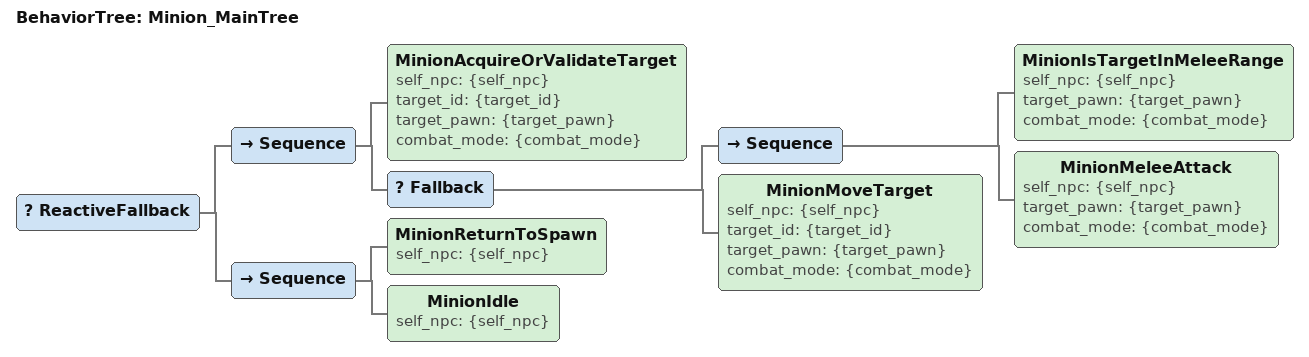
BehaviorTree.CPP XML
<root BTCPP_format="4" main_tree_to_execute="Minion_MainTree">
    <BehaviorTree ID="Minion_MainTree">
        <ReactiveFallback>

            <Sequence>
                <MinionAcquireOrValidateTarget
                        self_npc="{self_npc}"
                        target_id="{target_id}"
                        target_pawn="{target_pawn}"
                        combat_mode="{combat_mode}" />

                <Fallback>
                    <Sequence>
                        <MinionIsTargetInMeleeRange
                                self_npc="{self_npc}"
                                target_pawn="{target_pawn}"
                                combat_mode="{combat_mode}" />

                        <MinionMeleeAttack
                                self_npc="{self_npc}"
                                target_pawn="{target_pawn}"
                                combat_mode="{combat_mode}" />
                    </Sequence>

                    <MinionMoveTarget
                            self_npc="{self_npc}"
                            target_id="{target_id}"
                            target_pawn="{target_pawn}"
                            combat_mode="{combat_mode}" />
                </Fallback>
            </Sequence>

            <Sequence>
                <MinionReturnToSpawn
                        self_npc="{self_npc}" />

                <MinionIdle
                        self_npc="{self_npc}" />
            </Sequence>

        </ReactiveFallback>
    </BehaviorTree>
</root>
